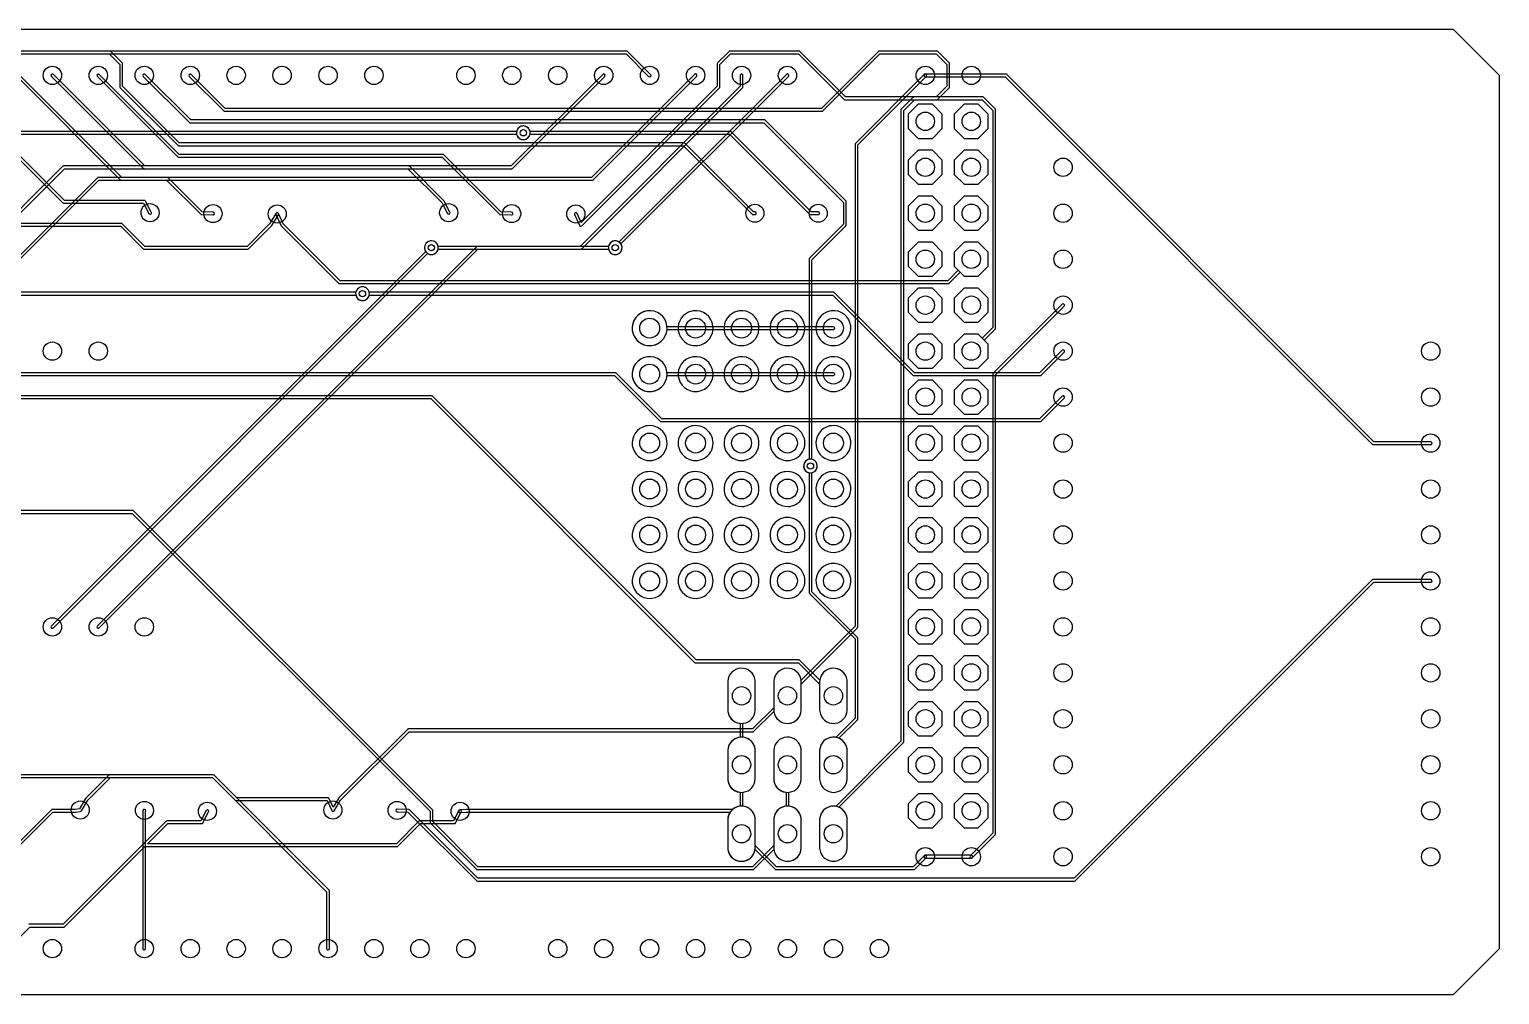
# Model space of a CAD drawing. Header units: millimetres. Extents: x 0 to 128, y 0 to 53.
# Drawn here: x 47 to 128.3, y 0 to 53.3 of the extents above; entities that cross this region are included whole.
import ezdxf

# ---------------------------------------------------------------- set-up
doc = ezdxf.new("R2010")
doc.units = ezdxf.units.MM

msp = doc.modelspace()

# ---------------------------------------------------------------- linework, layer by layer
at = {"layer": '16_copper'}
for points in [[(38.132, 51.994), (51.403, 51.994), (51.994, 51.403), (51.994, 50.165), (51.995, 50.157), (51.996, 50.148, 0.087654), (52.006, 50.124), (52.011, 50.118), (52.016, 50.111), (55.191, 46.936), (55.198, 46.931), (55.204, 46.926, 0.087651), (55.229, 46.916), (55.236, 46.915), (55.245, 46.914), (83.153, 46.914), (86.941, 43.126), (86.948, 43.121), (86.954, 43.116, 0.087651), (86.979, 43.106), (86.986, 43.105), (86.995, 43.104), (87.1, 43.104), (87.122, 43.107, 0.866051), (87.1, 43.256), (87.027, 43.256), (83.239, 47.044), (83.232, 47.049), (83.226, 47.054, 0.087651), (83.201, 47.064), (83.194, 47.065), (83.185, 47.066), (55.277, 47.066), (52.146, 50.197), (52.146, 51.435), (52.145, 51.443), (52.144, 51.452, 0.087654), (52.134, 51.476), (52.129, 51.482), (52.124, 51.489), (51.489, 52.124), (51.482, 52.129), (51.476, 52.134, 0.087651), (51.451, 52.144), (51.444, 52.145), (51.435, 52.146), (38.1, 52.146)], [(40.694, 2.486), (48.292, 10.084), (49.53, 10.084), (49.535, 10.085), (49.541, 10.085), (49.811, 10.125), (49.812, 10.125), (49.813, 10.125, 0.144308), (49.852, 10.144), (49.86, 10.154), (49.864, 10.159, 0.003394), (49.865, 10.16), (50.225, 10.747), (51.467, 11.989), (57.118, 11.989), (58.366, 10.741), (58.373, 10.736), (58.379, 10.731, 0.087651), (58.404, 10.721), (58.411, 10.72), (58.42, 10.719), (63.451, 10.719), (63.701, 10.169), (63.704, 10.163), (63.707, 10.157, 0.544699), (63.835, 10.16), (64.195, 10.747), (67.977, 14.529), (86.995, 14.529), (87.003, 14.53), (87.012, 14.531, 0.087654), (87.036, 14.541), (87.042, 14.546), (87.049, 14.551), (88.144, 15.647), (88.145, 15.636, 0.906347), (89.662, 15.711), (89.662, 17.164), (92.764, 20.266), (92.769, 20.273), (92.774, 20.279, 0.087651), (92.784, 20.304), (92.785, 20.311), (92.786, 20.32), (92.786, 46.958), (96.574, 50.746), (96.587, 50.764, 0.866058), (96.466, 50.854), (92.656, 47.044), (92.651, 47.037), (92.646, 47.031, 0.087651), (92.636, 47.006), (92.635, 46.999), (92.634, 46.99), (92.634, 20.352), (89.656, 17.373), (89.655, 17.384, 0.906347), (88.138, 17.309), (88.138, 15.856), (86.963, 14.681), (67.945, 14.681), (67.937, 14.68), (67.928, 14.679, 0.087654), (67.904, 14.669), (67.898, 14.664), (67.891, 14.659), (64.081, 10.849), (64.076, 10.843), (64.07, 10.835), (63.78, 10.362), (63.569, 10.826), (63.569, 10.827), (63.569, 10.827, 0.21835), (63.521, 10.868), (63.5, 10.871), (58.452, 10.871), (57.204, 12.119, 0.144304), (57.166, 12.139), (57.159, 12.14), (57.15, 12.141), (51.435, 12.141), (51.427, 12.14), (51.418, 12.139, 0.087654), (51.394, 12.129), (51.388, 12.124), (51.381, 12.119), (50.111, 10.849), (50.106, 10.843), (50.1, 10.835), (49.754, 10.27), (49.524, 10.236), (48.26, 10.236), (48.252, 10.235), (48.243, 10.234, 0.087654), (48.219, 10.224), (48.213, 10.219), (48.206, 10.214), (40.586, 2.594)], [(41.878, 50.724), (48.841, 43.761), (48.848, 43.756), (48.854, 43.751, 0.087651), (48.879, 43.741), (48.886, 43.74), (48.895, 43.739), (53.294, 43.739), (53.593, 43.174), (53.605, 43.157, 0.218357), (53.665, 43.134), (53.686, 43.138, 0.455121), (53.727, 43.246), (53.407, 43.851), (53.402, 43.858), (53.397, 43.865, 0.15731), (53.357, 43.889), (53.349, 43.89), (53.34, 43.891), (48.927, 43.891), (41.964, 50.854)], [(46.323, 50.724), (52.016, 45.031), (52.023, 45.026), (52.029, 45.021, 0.087651), (52.054, 45.011), (52.061, 45.01), (52.07, 45.009), (54.578, 45.009), (56.461, 43.126), (56.467, 43.122), (56.472, 43.117, 0.095718), (56.499, 43.106), (56.505, 43.105), (56.513, 43.104), (57.138, 43.084), (57.159, 43.086, 0.866058), (57.142, 43.236), (56.548, 43.255), (54.664, 45.139), (54.657, 45.144), (54.651, 45.149, 0.087651), (54.626, 45.159), (54.619, 45.16), (54.61, 45.161), (52.102, 45.161), (46.409, 50.854)], [(44.45, 42.469), (52.038, 42.469), (53.286, 41.221), (53.293, 41.216), (53.299, 41.211, 0.087651), (53.324, 41.201), (53.331, 41.2), (53.34, 41.199), (59.055, 41.199), (59.063, 41.2), (59.072, 41.201, 0.087654), (59.096, 41.211), (59.102, 41.216), (59.109, 41.221), (60.379, 42.491), (60.384, 42.497), (60.39, 42.505), (60.755, 43.1), (60.764, 43.12, 0.866062), (60.625, 43.18), (60.265, 42.593), (59.023, 41.351), (53.372, 41.351), (52.124, 42.599), (52.117, 42.604), (52.111, 42.609, 0.087651), (52.086, 42.619), (52.079, 42.62), (52.07, 42.621), (44.499, 42.621)], [(36.195, 38.659), (65.034, 38.659), (65.046, 38.613, 0.339454), (65.43, 38.357), (65.479, 38.363, 1), (65.331, 39.107), (65.283, 39.094, 0.2663), (65.034, 38.811), (36.227, 38.811)], [(45.774, 2.486), (47.022, 3.734), (48.895, 3.734), (48.903, 3.735), (48.912, 3.736, 0.087654), (48.936, 3.746), (48.942, 3.751), (48.949, 3.756), (53.372, 8.179), (67.31, 8.179), (67.318, 8.18), (67.327, 8.181, 0.087654), (67.351, 8.191), (67.357, 8.196), (67.364, 8.201), (68.612, 9.449), (70.485, 9.449), (70.494, 9.45), (70.503, 9.451, 0.155647), (70.543, 9.475), (70.547, 9.482), (70.553, 9.49), (70.868, 10.095), (70.875, 10.115, 0.866057), (70.732, 10.165), (70.439, 9.601), (68.58, 9.601), (68.572, 9.6), (68.563, 9.599, 0.087654), (68.539, 9.589), (68.533, 9.584), (68.526, 9.579), (67.278, 8.331), (53.524, 8.331), (54.642, 9.449), (56.515, 9.449), (56.524, 9.45), (56.533, 9.451, 0.155647), (56.573, 9.475), (56.577, 9.482), (56.583, 9.49), (56.898, 10.095), (56.905, 10.115, 0.866057), (56.762, 10.165), (56.469, 9.601), (54.61, 9.601), (54.602, 9.6), (54.593, 9.599, 0.087654), (54.569, 9.589), (54.563, 9.584), (54.556, 9.579), (48.863, 3.886), (46.99, 3.886, 0.14431), (46.949, 3.874)]]:
    msp.add_lwpolyline(points, format="xyb", dxfattribs=at)
for points in [[(91.552, 7.373, 0.357806), (92.202, 8.091), (92.202, 9.689), (92.195, 9.764, 0.250487), (91.766, 10.342), (91.74, 10.352), (95.304, 13.916), (95.309, 13.923), (95.314, 13.929, 0.087651), (95.324, 13.954), (95.325, 13.961), (95.326, 13.97), (95.326, 48.863), (95.917, 49.454), (97.155, 49.454), (97.163, 49.455), (97.172, 49.456, 0.087654), (97.196, 49.466), (97.202, 49.471), (97.209, 49.476), (97.844, 50.111), (97.849, 50.118), (97.854, 50.124, 0.087651), (97.864, 50.149), (97.865, 50.156), (97.866, 50.165), (97.866, 51.435), (97.865, 51.443), (97.864, 51.452, 0.087654), (97.854, 51.476), (97.849, 51.482), (97.844, 51.489), (97.209, 52.124), (97.202, 52.129), (97.196, 52.134, 0.087651), (97.171, 52.144), (97.164, 52.145), (97.155, 52.146), (93.98, 52.146), (93.972, 52.145), (93.963, 52.144, 0.087654), (93.939, 52.134), (93.933, 52.129), (93.926, 52.124), (90.773, 48.971), (57.817, 48.971), (55.934, 50.854), (55.916, 50.867, 0.866058), (55.826, 50.746), (57.731, 48.841), (57.738, 48.836), (57.744, 48.831, 0.087651), (57.769, 48.821), (57.776, 48.82), (57.785, 48.819), (90.805, 48.819), (90.813, 48.82), (90.822, 48.821, 0.087654), (90.846, 48.831), (90.852, 48.836), (90.859, 48.841), (94.012, 51.994), (97.123, 51.994), (97.714, 51.403), (97.714, 50.197), (97.123, 49.606), (95.885, 49.606), (95.877, 49.605), (95.868, 49.604, 0.087654), (95.844, 49.594), (95.838, 49.589), (95.831, 49.584), (95.196, 48.949), (95.191, 48.942), (95.186, 48.936, 0.087651), (95.176, 48.911), (95.175, 48.904), (95.174, 48.895), (95.174, 14.002), (91.574, 10.402), (91.552, 10.407, 0.44327), (90.678, 9.689), (90.678, 8.091), (90.685, 8.016, 0.385742), (91.477, 7.366)], [(70.196, 43.138, 0.455121), (70.237, 43.246), (69.917, 43.851), (69.917, 43.851), (69.916, 43.852), (69.909, 43.863), (69.905, 43.868, 0.003059), (69.904, 43.869), (67.999, 45.774), (67.992, 45.779), (67.986, 45.784, 0.087651), (67.961, 45.794), (67.954, 45.795), (67.945, 45.796), (53.372, 45.796), (48.314, 50.854), (48.296, 50.867, 0.866058), (48.206, 50.746), (53.286, 45.666), (53.293, 45.661), (53.299, 45.656, 0.087651), (53.324, 45.646), (53.331, 45.645), (53.34, 45.644), (67.913, 45.644), (69.788, 43.769), (70.103, 43.174), (70.115, 43.157, 0.218357), (70.175, 43.134)], [(73.669, 43.086, 0.866058), (73.652, 43.236), (73.058, 43.255), (69.904, 46.409), (69.897, 46.414), (69.891, 46.419, 0.087651), (69.866, 46.429), (69.859, 46.43), (69.85, 46.431), (55.277, 46.431), (50.854, 50.854), (50.836, 50.867, 0.866058), (50.746, 50.746), (55.191, 46.301), (55.198, 46.296), (55.204, 46.291, 0.087651), (55.229, 46.281), (55.236, 46.28), (55.245, 46.279), (69.818, 46.279), (72.971, 43.126), (72.977, 43.122), (72.982, 43.117, 0.095718), (73.009, 43.106), (73.015, 43.105), (73.023, 43.104), (73.648, 43.084)], [(90.244, 28.838, 0.818106), (90.246, 29.581), (90.246, 40.608), (92.129, 42.491), (92.134, 42.498), (92.139, 42.504, 0.087651), (92.149, 42.529), (92.15, 42.536), (92.151, 42.545), (92.151, 43.815), (92.15, 43.823), (92.149, 43.832, 0.087654), (92.139, 43.856), (92.134, 43.862), (92.129, 43.869), (87.684, 48.314), (87.677, 48.319), (87.671, 48.324, 0.087651), (87.646, 48.334), (87.639, 48.335), (87.63, 48.336), (55.912, 48.336), (53.394, 50.854), (53.376, 50.867, 0.866058), (53.286, 50.746), (55.826, 48.206), (55.833, 48.201), (55.839, 48.196, 0.087651), (55.864, 48.186), (55.871, 48.185), (55.88, 48.184), (87.598, 48.184), (91.999, 43.783), (91.999, 42.577), (90.116, 40.694), (90.111, 40.687), (90.106, 40.681, 0.087651), (90.096, 40.656), (90.095, 40.649), (90.094, 40.64), (90.094, 29.581), (90.048, 29.569, 0.876976), (90.195, 28.832)], [(90.622, 43.107, 0.866051), (90.6, 43.256), (90.202, 43.256), (85.779, 47.679), (85.772, 47.684), (85.766, 47.689, 0.087651), (85.741, 47.699), (85.734, 47.7), (85.725, 47.701), (74.666, 47.701), (74.654, 47.747, 1), (73.936, 47.503), (73.955, 47.457, 0.714263), (74.666, 47.549), (85.693, 47.549), (90.116, 43.126), (90.123, 43.121), (90.129, 43.116, 0.087651), (90.154, 43.106), (90.161, 43.105), (90.17, 43.104), (90.6, 43.104)], [(48.277, 20.246, 0.14139), (48.314, 20.266), (69.006, 40.959), (69.047, 40.935, 1), (69.383, 41.615), (69.337, 41.634, 0.714262), (68.899, 41.066), (48.206, 20.374), (48.193, 20.356, 0.548413), (48.255, 20.244)], [(50.817, 20.246, 0.14139), (50.854, 20.266), (71.787, 41.199), (79.004, 41.199), (79.016, 41.153, 1), (79.734, 41.397), (79.715, 41.443, 0.714263), (79.004, 41.351), (71.755, 41.351), (71.747, 41.35), (71.738, 41.349, 0.087654), (71.714, 41.339), (71.708, 41.334), (71.701, 41.329), (50.746, 20.374), (50.733, 20.356, 0.548413), (50.795, 20.244)], [(81.406, 35.872, 1), (81.154, 37.788), (81.071, 37.773, 0.916331), (81.322, 35.865)], [(83.946, 35.872, 1), (83.694, 37.788), (83.611, 37.773, 0.916331), (83.862, 35.865)], [(86.486, 35.872, 1), (86.234, 37.788), (86.151, 37.773, 0.916331), (86.402, 35.865)], [(89.026, 35.872, 1), (88.774, 37.788), (88.691, 37.773, 0.916331), (88.942, 35.865)], [(91.566, 35.872, 1), (91.314, 37.788), (91.231, 37.773, 0.916331), (91.482, 35.865)], [(99.077, 7.546, 0.14139), (99.114, 7.566), (100.384, 8.836), (100.389, 8.843), (100.394, 8.849, 0.087651), (100.404, 8.874), (100.405, 8.881), (100.406, 8.89), (100.406, 34.258), (104.194, 38.046), (104.207, 38.064, 0.866058), (104.086, 38.154), (100.276, 34.344), (100.271, 34.337), (100.266, 34.331, 0.087651), (100.256, 34.306), (100.255, 34.299), (100.254, 34.29), (100.254, 8.922), (99.006, 7.674), (98.993, 7.656, 0.548413), (99.055, 7.544)], [(81.406, 33.332, 1), (81.154, 35.248), (81.071, 35.233, 0.916331), (81.322, 33.325)], [(83.946, 33.332, 1), (83.694, 35.248), (83.611, 35.233, 0.916331), (83.862, 33.325)], [(86.486, 33.332, 1), (86.234, 35.248), (86.151, 35.233, 0.916331), (86.402, 33.325)], [(89.026, 33.332, 1), (88.774, 35.248), (88.691, 35.233, 0.916331), (88.942, 33.325)], [(91.566, 33.332, 1), (91.314, 35.248), (91.231, 35.233, 0.916331), (91.482, 33.325)], [(81.406, 29.522, 1), (81.154, 31.438), (81.071, 31.423, 0.916331), (81.322, 29.515)], [(83.946, 29.522, 1), (83.694, 31.438), (83.611, 31.423, 0.916331), (83.862, 29.515)], [(86.486, 29.522, 1), (86.234, 31.438), (86.151, 31.423, 0.916331), (86.402, 29.515)], [(89.026, 29.522, 1), (88.774, 31.438), (88.691, 31.423, 0.916331), (88.942, 29.515)], [(91.566, 29.522, 1), (91.314, 31.438), (91.231, 31.423, 0.916331), (91.482, 29.515)], [(81.406, 26.982, 1), (81.154, 28.898), (81.071, 28.883, 0.916331), (81.322, 26.975)], [(83.946, 26.982, 1), (83.694, 28.898), (83.611, 28.883, 0.916331), (83.862, 26.975)], [(86.486, 26.982, 1), (86.234, 28.898), (86.151, 28.883, 0.916331), (86.402, 26.975)], [(89.026, 26.982, 1), (88.774, 28.898), (88.691, 28.883, 0.916331), (88.942, 26.975)], [(91.566, 26.982, 1), (91.314, 28.898), (91.231, 28.883, 0.916331), (91.482, 26.975)], [(81.406, 24.442, 1), (81.154, 26.358), (81.071, 26.343, 0.916331), (81.322, 24.435)], [(83.946, 24.442, 1), (83.694, 26.358), (83.611, 26.343, 0.916331), (83.862, 24.435)], [(86.486, 24.442, 1), (86.234, 26.358), (86.151, 26.343, 0.916331), (86.402, 24.435)], [(89.026, 24.442, 1), (88.774, 26.358), (88.691, 26.343, 0.916331), (88.942, 24.435)], [(91.566, 24.442, 1), (91.314, 26.358), (91.231, 26.343, 0.916331), (91.482, 24.435)], [(81.406, 21.902, 1), (81.154, 23.818), (81.071, 23.803, 0.916331), (81.322, 21.895)], [(83.946, 21.902, 1), (83.694, 23.818), (83.611, 23.803, 0.916331), (83.862, 21.895)], [(86.486, 21.902, 1), (86.234, 23.818), (86.151, 23.803, 0.916331), (86.402, 21.895)], [(89.026, 21.902, 1), (88.774, 23.818), (88.691, 23.803, 0.916331), (88.942, 21.895)], [(91.566, 21.902, 1), (91.314, 23.818), (91.231, 23.803, 0.916331), (91.482, 21.895)], [(86.472, 14.993, 0.357806), (87.122, 15.711), (87.122, 17.309), (87.115, 17.384, 0.906347), (85.598, 17.309), (85.598, 15.711), (85.605, 15.636, 0.385742), (86.397, 14.986)], [(91.552, 14.993, 0.357806), (92.202, 15.711), (92.202, 17.309), (92.195, 17.384, 0.906347), (90.678, 17.309), (90.678, 15.711), (90.685, 15.636, 0.385742), (91.477, 14.986)], [(86.472, 11.183, 0.357806), (87.122, 11.901), (87.122, 13.499), (87.115, 13.574, 0.906347), (85.598, 13.499), (85.598, 11.901), (85.605, 11.826, 0.385742), (86.397, 11.176)], [(89.012, 11.183, 0.357806), (89.662, 11.901), (89.662, 13.499), (89.655, 13.574, 0.906347), (88.138, 13.499), (88.138, 11.901), (88.145, 11.826, 0.385742), (88.937, 11.176)], [(91.552, 11.183, 0.357806), (92.202, 11.901), (92.202, 13.499), (92.195, 13.574, 0.906347), (90.678, 13.499), (90.678, 11.901), (90.685, 11.826, 0.385742), (91.477, 11.176)], [(95.893, 6.91), (95.902, 6.911, 0.087654), (95.926, 6.921), (95.932, 6.926), (95.939, 6.931), (96.574, 7.566), (96.587, 7.584, 0.866058), (96.466, 7.674), (95.853, 7.061), (88.297, 7.061), (87.122, 8.236), (87.122, 9.689), (87.115, 9.764, 0.906347), (85.598, 9.689), (85.598, 8.091), (85.605, 8.016, 0.862606), (87.115, 8.016), (87.116, 8.027), (88.211, 6.931), (88.218, 6.926), (88.224, 6.921, 0.087651), (88.249, 6.911), (88.256, 6.91), (88.265, 6.909), (95.885, 6.909)], [(89.012, 7.373, 0.357806), (89.662, 8.091), (89.662, 9.689), (89.655, 9.764, 0.906347), (88.138, 9.689), (88.138, 8.091), (88.145, 8.016, 0.385742), (88.937, 7.366)]]:
    msp.add_lwpolyline(points, format="xyb", close=True, dxfattribs=at)
for points in [[(97.46, 47.871), (97.46, 48.649), (96.909, 49.2), (96.131, 49.2), (95.58, 48.649), (95.58, 47.871), (96.131, 47.32), (96.909, 47.32)], [(100, 47.871), (100, 48.649), (99.449, 49.2), (98.671, 49.2), (98.12, 48.649), (98.12, 47.871), (98.671, 47.32), (99.449, 47.32)], [(97.46, 45.331), (97.46, 46.109), (96.909, 46.66), (96.131, 46.66), (95.58, 46.109), (95.58, 45.331), (96.131, 44.78), (96.909, 44.78)], [(100, 45.331), (100, 46.109), (99.449, 46.66), (98.671, 46.66), (98.12, 46.109), (98.12, 45.331), (98.671, 44.78), (99.449, 44.78)], [(97.46, 42.791), (97.46, 43.569), (96.909, 44.12), (96.131, 44.12), (95.58, 43.569), (95.58, 42.791), (96.131, 42.24), (96.909, 42.24)], [(100, 42.791), (100, 43.569), (99.449, 44.12), (98.671, 44.12), (98.12, 43.569), (98.12, 42.791), (98.671, 42.24), (99.449, 42.24)], [(97.46, 40.251), (97.46, 41.029), (96.909, 41.58), (96.131, 41.58), (95.58, 41.029), (95.58, 40.251), (96.131, 39.7), (96.909, 39.7)], [(100, 40.251), (100, 41.029), (99.449, 41.58), (98.671, 41.58), (98.12, 41.029), (98.12, 40.251), (98.671, 39.7), (99.449, 39.7)], [(97.46, 37.711), (97.46, 38.489), (96.909, 39.04), (96.131, 39.04), (95.58, 38.489), (95.58, 37.711), (96.131, 37.16), (96.909, 37.16)], [(100, 37.711), (100, 38.489), (99.449, 39.04), (98.671, 39.04), (98.12, 38.489), (98.12, 37.711), (98.671, 37.16), (99.449, 37.16)], [(97.46, 35.171), (97.46, 35.949), (96.909, 36.5), (96.131, 36.5), (95.58, 35.949), (95.58, 35.171), (96.131, 34.62), (96.909, 34.62)], [(100, 35.171), (100, 35.949), (99.449, 36.5), (98.671, 36.5), (98.12, 35.949), (98.12, 35.171), (98.671, 34.62), (99.449, 34.62)], [(97.46, 32.631), (97.46, 33.409), (96.909, 33.96), (96.131, 33.96), (95.58, 33.409), (95.58, 32.631), (96.131, 32.08), (96.909, 32.08)], [(100, 32.631), (100, 33.409), (99.449, 33.96), (98.671, 33.96), (98.12, 33.409), (98.12, 32.631), (98.671, 32.08), (99.449, 32.08)], [(97.46, 30.091), (97.46, 30.869), (96.909, 31.42), (96.131, 31.42), (95.58, 30.869), (95.58, 30.091), (96.131, 29.54), (96.909, 29.54)], [(100, 30.091), (100, 30.869), (99.449, 31.42), (98.671, 31.42), (98.12, 30.869), (98.12, 30.091), (98.671, 29.54), (99.449, 29.54)], [(97.46, 27.551), (97.46, 28.329), (96.909, 28.88), (96.131, 28.88), (95.58, 28.329), (95.58, 27.551), (96.131, 27), (96.909, 27)], [(100, 27.551), (100, 28.329), (99.449, 28.88), (98.671, 28.88), (98.12, 28.329), (98.12, 27.551), (98.671, 27), (99.449, 27)], [(97.46, 25.011), (97.46, 25.789), (96.909, 26.34), (96.131, 26.34), (95.58, 25.789), (95.58, 25.011), (96.131, 24.46), (96.909, 24.46)], [(100, 25.011), (100, 25.789), (99.449, 26.34), (98.671, 26.34), (98.12, 25.789), (98.12, 25.011), (98.671, 24.46), (99.449, 24.46)], [(97.46, 22.471), (97.46, 23.249), (96.909, 23.8), (96.131, 23.8), (95.58, 23.249), (95.58, 22.471), (96.131, 21.92), (96.909, 21.92)], [(100, 22.471), (100, 23.249), (99.449, 23.8), (98.671, 23.8), (98.12, 23.249), (98.12, 22.471), (98.671, 21.92), (99.449, 21.92)], [(97.46, 19.931), (97.46, 20.709), (96.909, 21.26), (96.131, 21.26), (95.58, 20.709), (95.58, 19.931), (96.131, 19.38), (96.909, 19.38)], [(100, 19.931), (100, 20.709), (99.449, 21.26), (98.671, 21.26), (98.12, 20.709), (98.12, 19.931), (98.671, 19.38), (99.449, 19.38)], [(97.46, 17.391), (97.46, 18.169), (96.909, 18.72), (96.131, 18.72), (95.58, 18.169), (95.58, 17.391), (96.131, 16.84), (96.909, 16.84)], [(100, 17.391), (100, 18.169), (99.449, 18.72), (98.671, 18.72), (98.12, 18.169), (98.12, 17.391), (98.671, 16.84), (99.449, 16.84)], [(97.46, 14.851), (97.46, 15.629), (96.909, 16.18), (96.131, 16.18), (95.58, 15.629), (95.58, 14.851), (96.131, 14.3), (96.909, 14.3)], [(100, 14.851), (100, 15.629), (99.449, 16.18), (98.671, 16.18), (98.12, 15.629), (98.12, 14.851), (98.671, 14.3), (99.449, 14.3)], [(97.46, 12.311), (97.46, 13.089), (96.909, 13.64), (96.131, 13.64), (95.58, 13.089), (95.58, 12.311), (96.131, 11.76), (96.909, 11.76)], [(100, 12.311), (100, 13.089), (99.449, 13.64), (98.671, 13.64), (98.12, 13.089), (98.12, 12.311), (98.671, 11.76), (99.449, 11.76)], [(97.46, 9.771), (97.46, 10.549), (96.909, 11.1), (96.131, 11.1), (95.58, 10.549), (95.58, 9.771), (96.131, 9.22), (96.909, 9.22)], [(100, 9.771), (100, 10.549), (99.449, 11.1), (98.671, 11.1), (98.12, 10.549), (98.12, 9.771), (98.671, 9.22), (99.449, 9.22)]]:
    msp.add_lwpolyline(points, close=True, dxfattribs=at)
at = {"layer": '1_copper'}
for points in [[(20.352, 51.994), (79.978, 51.994), (81.226, 50.746), (81.244, 50.733, 0.866058), (81.334, 50.854), (80.064, 52.124), (80.057, 52.129), (80.051, 52.134, 0.087651), (80.026, 52.144), (80.019, 52.145), (80.01, 52.146), (20.32, 52.146)], [(40.059, 36.776), (48.927, 45.644), (73.66, 45.644), (73.668, 45.645), (73.677, 45.646, 0.087654), (73.701, 45.656), (73.707, 45.661), (73.714, 45.666), (78.794, 50.746), (78.807, 50.764, 0.866058), (78.686, 50.854), (73.628, 45.796), (48.895, 45.796), (48.887, 45.795), (48.878, 45.794, 0.087654), (48.854, 45.784), (48.848, 45.779), (48.841, 45.774), (39.973, 36.906)], [(40.694, 34.871), (50.832, 45.009), (78.105, 45.009), (78.113, 45.01), (78.122, 45.011, 0.087654), (78.146, 45.021), (78.152, 45.026), (78.159, 45.031), (83.874, 50.746), (83.887, 50.764, 0.866058), (83.766, 50.854), (78.073, 45.161), (50.8, 45.161), (50.792, 45.16), (50.783, 45.159, 0.087654), (50.759, 45.149), (50.753, 45.144), (50.746, 45.139), (40.608, 35.001)], [(24.162, 34.214), (79.343, 34.214), (81.861, 31.696), (81.868, 31.691), (81.874, 31.686, 0.087651), (81.899, 31.676), (81.906, 31.675), (81.915, 31.674), (102.87, 31.674), (102.878, 31.675), (102.887, 31.676, 0.087654), (102.911, 31.686), (102.917, 31.691), (102.924, 31.696), (104.194, 32.966), (104.207, 32.984, 0.866058), (104.086, 33.074), (102.838, 31.826), (81.947, 31.826), (79.429, 34.344), (79.422, 34.349), (79.416, 34.354, 0.087651), (79.391, 34.364), (79.384, 34.365), (79.375, 34.366), (24.13, 34.366)], [(32.41, 32.944), (69.183, 32.944), (83.766, 18.361), (83.773, 18.356), (83.779, 18.351, 0.087651), (83.804, 18.341), (83.811, 18.34), (83.82, 18.339), (89.503, 18.339), (90.678, 17.164), (90.678, 15.711), (90.685, 15.636, 0.385742), (91.477, 14.986), (91.552, 14.993, 0.357806), (92.202, 15.711), (92.202, 17.309), (92.195, 17.384, 0.862606), (90.685, 17.384), (90.684, 17.373), (89.589, 18.469), (89.582, 18.474), (89.576, 18.479, 0.087651), (89.551, 18.489), (89.544, 18.49), (89.535, 18.491), (83.852, 18.491), (69.269, 33.074), (69.262, 33.079), (69.256, 33.084, 0.087651), (69.231, 33.094), (69.224, 33.095), (69.215, 33.096), (32.41, 33.096)], [(28.607, 26.594), (52.673, 26.594), (69.139, 10.128), (69.139, 9.525), (69.14, 9.517), (69.141, 9.508, 0.087654), (69.151, 9.484), (69.156, 9.478), (69.161, 9.471), (71.701, 6.931), (71.708, 6.926), (71.714, 6.921, 0.087651), (71.739, 6.911), (71.746, 6.91), (71.755, 6.909), (86.995, 6.909), (87.003, 6.91), (87.012, 6.911, 0.087654), (87.036, 6.921), (87.042, 6.926), (87.049, 6.931), (88.144, 8.027), (88.145, 8.016, 0.906347), (89.662, 8.091), (89.662, 9.689), (89.655, 9.764, 0.330355), (89.012, 10.407), (88.976, 10.41), (88.976, 11.18), (89.012, 11.183, 0.357806), (89.662, 11.901), (89.662, 13.499), (89.655, 13.574, 0.906347), (88.138, 13.499), (88.138, 11.901), (88.145, 11.826, 0.330355), (88.788, 11.183), (88.824, 11.18), (88.824, 10.41), (88.788, 10.407, 0.357806), (88.138, 9.689), (88.138, 8.236), (86.963, 7.061), (71.787, 7.061), (69.291, 9.557), (69.291, 10.16), (69.29, 10.168), (69.289, 10.177, 0.087654), (69.279, 10.201), (69.274, 10.207), (69.269, 10.214), (52.759, 26.724), (52.752, 26.729), (52.746, 26.734, 0.087651), (52.721, 26.744), (52.714, 26.745), (52.705, 26.746), (28.575, 26.746)], [(41.307, 11.989), (57.118, 11.989), (63.424, 5.683), (63.424, 2.54), (63.427, 2.518, 0.294754), (63.49, 2.465), (63.511, 2.465, 0.371202), (63.576, 2.54), (63.576, 5.715), (63.575, 5.723), (63.574, 5.732, 0.087654), (63.564, 5.756), (63.559, 5.762), (63.554, 5.769), (57.204, 12.119), (57.197, 12.124), (57.191, 12.129, 0.087651), (57.166, 12.139), (57.159, 12.14), (57.15, 12.141), (41.275, 12.141)]]:
    msp.add_lwpolyline(points, format="xyb", dxfattribs=at)
for points in [[(100, 35.171), (100, 35.949), (99.778, 36.171), (100.384, 36.776), (100.389, 36.783), (100.394, 36.789, 0.087651), (100.404, 36.814), (100.405, 36.821), (100.406, 36.83), (100.406, 48.895), (100.405, 48.903), (100.404, 48.912, 0.087654), (100.394, 48.936), (100.389, 48.942), (100.384, 48.949), (99.749, 49.584), (99.742, 49.589), (99.736, 49.594, 0.087651), (99.711, 49.604), (99.704, 49.605), (99.695, 49.606), (92.107, 49.606), (89.589, 52.124), (89.582, 52.129), (89.576, 52.134, 0.087651), (89.551, 52.144), (89.544, 52.145), (89.535, 52.146), (85.725, 52.146), (85.717, 52.145), (85.708, 52.144, 0.087654), (85.684, 52.134), (85.678, 52.129), (85.671, 52.124), (85.036, 51.489), (85.031, 51.482), (85.026, 51.476, 0.087651), (85.016, 51.451), (85.015, 51.444), (85.014, 51.435), (85.014, 50.197), (77.494, 42.677), (77.269, 43.171), (77.258, 43.19, 0.866046), (77.131, 43.109), (77.401, 42.514), (77.405, 42.506), (77.409, 42.499, 0.393055), (77.511, 42.481), (77.517, 42.486), (77.524, 42.491), (85.144, 50.111), (85.149, 50.118), (85.154, 50.124, 0.087651), (85.164, 50.149), (85.165, 50.156), (85.166, 50.165), (85.166, 51.403), (85.757, 51.994), (89.503, 51.994), (92.021, 49.476), (92.028, 49.471), (92.034, 49.466, 0.087651), (92.059, 49.456), (92.066, 49.455), (92.075, 49.454), (99.663, 49.454), (100.254, 48.863), (100.254, 36.862), (99.671, 36.278), (99.449, 36.5), (98.671, 36.5), (98.12, 35.949), (98.12, 35.171), (98.671, 34.62), (99.449, 34.62)], [(74.369, 47.253, 1), (74.221, 47.997), (74.173, 47.984, 0.2663), (73.924, 47.701), (42.577, 47.701), (39.424, 50.854), (39.417, 50.859), (39.411, 50.864, 0.087651), (39.386, 50.874), (39.379, 50.875), (39.37, 50.876), (39.116, 50.876), (39.094, 50.873, 0.866051), (39.116, 50.724), (39.338, 50.724), (42.491, 47.571), (42.498, 47.566), (42.504, 47.561, 0.087651), (42.529, 47.551), (42.536, 47.55), (42.545, 47.549), (73.924, 47.549), (73.936, 47.503, 0.339454), (74.32, 47.247)], [(69.289, 40.903, 0.301666), (69.586, 41.199), (77.47, 41.199), (77.478, 41.2), (77.487, 41.201, 0.087654), (77.511, 41.211), (77.517, 41.216), (77.524, 41.221), (86.414, 50.111), (86.419, 50.118), (86.424, 50.124, 0.087651), (86.434, 50.149), (86.435, 50.156), (86.436, 50.165), (86.436, 50.8), (86.433, 50.822, 0.866051), (86.284, 50.8), (86.284, 50.197), (77.438, 41.351), (69.586, 41.351), (69.574, 41.397, 1), (68.856, 41.153), (68.875, 41.107, 0.303347), (69.24, 40.897)], [(79.449, 40.903, 0.532534), (79.691, 41.484), (88.954, 50.746), (88.967, 50.764, 0.866058), (88.846, 50.854), (79.584, 41.591), (79.543, 41.615, 1), (79.207, 40.935), (79.253, 40.916, 0.09849), (79.4, 40.897)], [(96.498, 50.873, 0.866051), (96.52, 50.724), (100.933, 50.724), (121.231, 30.426), (121.238, 30.421), (121.244, 30.416, 0.087651), (121.269, 30.406), (121.276, 30.405), (121.285, 30.404), (124.46, 30.404), (124.482, 30.407, 0.866051), (124.46, 30.556), (121.317, 30.556), (101.019, 50.854), (101.012, 50.859), (101.006, 50.864, 0.087651), (100.981, 50.874), (100.974, 50.875), (100.965, 50.876), (96.52, 50.876)], [(97.798, 39.295), (97.807, 39.296, 0.087654), (97.831, 39.306), (97.837, 39.311), (97.844, 39.316), (98.449, 39.922), (98.671, 39.7), (99.449, 39.7), (100, 40.251), (100, 41.029), (99.449, 41.58), (98.671, 41.58), (98.12, 41.029), (98.12, 40.251), (98.342, 40.029), (97.758, 39.446), (64.167, 39.446), (61.024, 42.589), (60.759, 43.171), (60.748, 43.19, 0.866046), (60.621, 43.109), (60.891, 42.514), (60.892, 42.511), (60.894, 42.508), (60.898, 42.501), (60.902, 42.495, 0.018193), (60.906, 42.491), (64.081, 39.316), (64.088, 39.311), (64.094, 39.306, 0.087651), (64.119, 39.296), (64.126, 39.295), (64.135, 39.294), (97.79, 39.294)], [(102.878, 34.215), (102.887, 34.216, 0.087654), (102.911, 34.226), (102.917, 34.231), (102.924, 34.236), (104.194, 35.506), (104.207, 35.524, 0.866058), (104.086, 35.614), (102.838, 34.366), (95.917, 34.366), (91.494, 38.789), (91.487, 38.794), (91.481, 38.799, 0.087651), (91.456, 38.809), (91.449, 38.81), (91.44, 38.811), (65.776, 38.811), (65.764, 38.857, 1), (65.046, 38.613), (65.065, 38.567, 0.714263), (65.776, 38.659), (91.408, 38.659), (95.831, 34.236), (95.838, 34.231), (95.844, 34.226, 0.087651), (95.869, 34.216), (95.876, 34.215), (95.885, 34.214), (102.87, 34.214)], [(81.406, 35.872, 0.339455), (82.238, 36.704), (82.242, 36.754), (91.44, 36.754), (91.462, 36.757, 0.866051), (91.44, 36.906), (82.242, 36.906), (82.238, 36.956, 1), (80.322, 36.704), (80.337, 36.621, 0.36397), (81.322, 35.865)], [(83.946, 35.872, 1), (83.694, 37.788), (83.611, 37.773, 0.916331), (83.862, 35.865)], [(86.486, 35.872, 1), (86.234, 37.788), (86.151, 37.773, 0.916331), (86.402, 35.865)], [(89.026, 35.872, 1), (88.774, 37.788), (88.691, 37.773, 0.916331), (88.942, 35.865)], [(91.566, 35.872, 1), (91.314, 37.788), (91.231, 37.773, 0.916331), (91.482, 35.865)], [(81.406, 33.332, 0.339455), (82.238, 34.164), (82.242, 34.214), (91.44, 34.214), (91.462, 34.217, 0.866051), (91.44, 34.366), (82.242, 34.366), (82.238, 34.416, 1), (80.322, 34.164), (80.337, 34.081, 0.36397), (81.322, 33.325)], [(83.946, 33.332, 1), (83.694, 35.248), (83.611, 35.233, 0.916331), (83.862, 33.325)], [(86.486, 33.332, 1), (86.234, 35.248), (86.151, 35.233, 0.916331), (86.402, 33.325)], [(89.026, 33.332, 1), (88.774, 35.248), (88.691, 35.233, 0.916331), (88.942, 33.325)], [(91.566, 33.332, 1), (91.314, 35.248), (91.231, 35.233, 0.916331), (91.482, 33.325)], [(81.406, 29.522, 1), (81.154, 31.438), (81.071, 31.423, 0.916331), (81.322, 29.515)], [(83.946, 29.522, 1), (83.694, 31.438), (83.611, 31.423, 0.916331), (83.862, 29.515)], [(86.486, 29.522, 1), (86.234, 31.438), (86.151, 31.423, 0.916331), (86.402, 29.515)], [(89.026, 29.522, 1), (88.774, 31.438), (88.691, 31.423, 0.916331), (88.942, 29.515)], [(91.566, 29.522, 1), (91.314, 31.438), (91.231, 31.423, 0.916331), (91.482, 29.515)], [(91.552, 11.183, 0.357806), (92.202, 11.901), (92.202, 13.499), (92.195, 13.574, 0.250487), (91.766, 14.152), (91.74, 14.162), (92.764, 15.186), (92.769, 15.193), (92.774, 15.199, 0.087651), (92.784, 15.224), (92.785, 15.231), (92.786, 15.24), (92.786, 19.685), (92.785, 19.693), (92.784, 19.702, 0.087654), (92.774, 19.726), (92.769, 19.732), (92.764, 19.739), (90.246, 22.257), (90.246, 28.839), (90.292, 28.851, 1), (90.048, 29.569), (90.002, 29.55, 0.714263), (90.094, 28.839), (90.094, 22.225), (90.095, 22.217), (90.096, 22.208, 0.087654), (90.106, 22.184), (90.111, 22.178), (90.116, 22.171), (92.634, 19.653), (92.634, 15.272), (91.574, 14.212), (91.552, 14.217, 0.44327), (90.678, 13.499), (90.678, 11.901), (90.685, 11.826, 0.385742), (91.477, 11.176)], [(81.406, 26.982, 1), (81.154, 28.898), (81.071, 28.883, 0.916331), (81.322, 26.975)], [(83.946, 26.982, 1), (83.694, 28.898), (83.611, 28.883, 0.916331), (83.862, 26.975)], [(86.486, 26.982, 1), (86.234, 28.898), (86.151, 28.883, 0.916331), (86.402, 26.975)], [(89.026, 26.982, 1), (88.774, 28.898), (88.691, 28.883, 0.916331), (88.942, 26.975)], [(91.566, 26.982, 1), (91.314, 28.898), (91.231, 28.883, 0.916331), (91.482, 26.975)], [(81.406, 24.442, 1), (81.154, 26.358), (81.071, 26.343, 0.916331), (81.322, 24.435)], [(83.946, 24.442, 1), (83.694, 26.358), (83.611, 26.343, 0.916331), (83.862, 24.435)], [(86.486, 24.442, 1), (86.234, 26.358), (86.151, 26.343, 0.916331), (86.402, 24.435)], [(89.026, 24.442, 1), (88.774, 26.358), (88.691, 26.343, 0.916331), (88.942, 24.435)], [(91.566, 24.442, 1), (91.314, 26.358), (91.231, 26.343, 0.916331), (91.482, 24.435)], [(81.406, 21.902, 1), (81.154, 23.818), (81.071, 23.803, 0.916331), (81.322, 21.895)], [(83.946, 21.902, 1), (83.694, 23.818), (83.611, 23.803, 0.916331), (83.862, 21.895)], [(86.486, 21.902, 1), (86.234, 23.818), (86.151, 23.803, 0.916331), (86.402, 21.895)], [(89.026, 21.902, 1), (88.774, 23.818), (88.691, 23.803, 0.916331), (88.942, 21.895)], [(91.566, 21.902, 1), (91.314, 23.818), (91.231, 23.803, 0.916331), (91.482, 21.895)], [(104.783, 6.275), (104.792, 6.276, 0.087654), (104.816, 6.286), (104.822, 6.291), (104.829, 6.296), (121.317, 22.784), (124.46, 22.784), (124.482, 22.787, 0.866051), (124.46, 22.936), (121.285, 22.936), (121.277, 22.935), (121.268, 22.934, 0.087654), (121.244, 22.924), (121.238, 22.919), (121.231, 22.914), (104.743, 6.426), (71.787, 6.426), (67.999, 10.214), (67.993, 10.218), (67.988, 10.223, 0.095718), (67.961, 10.234), (67.955, 10.235), (67.947, 10.236), (67.322, 10.256), (67.301, 10.254, 0.866058), (67.318, 10.104), (67.912, 10.085), (71.701, 6.296), (71.708, 6.291), (71.714, 6.286, 0.087651), (71.739, 6.276), (71.746, 6.275), (71.755, 6.274), (104.775, 6.274)], [(86.472, 7.373, 0.357806), (87.122, 8.091), (87.122, 9.689), (87.115, 9.764, 0.330355), (86.472, 10.407), (86.436, 10.41), (86.436, 11.18), (86.472, 11.183, 0.357806), (87.122, 11.901), (87.122, 13.499), (87.115, 13.574, 0.330355), (86.472, 14.217), (86.436, 14.22), (86.436, 14.99), (86.472, 14.993, 0.357806), (87.122, 15.711), (87.122, 17.309), (87.115, 17.384, 0.906347), (85.598, 17.309), (85.598, 15.711), (85.605, 15.636, 0.330355), (86.248, 14.993), (86.284, 14.99), (86.284, 14.22), (86.248, 14.217, 0.357806), (85.598, 13.499), (85.598, 11.901), (85.605, 11.826, 0.330355), (86.248, 11.183), (86.284, 11.18), (86.284, 10.41), (86.248, 10.407, 0.123338), (85.906, 10.265), (85.871, 10.236), (71.12, 10.236), (71.117, 10.236), (71.113, 10.236), (70.793, 10.206), (70.772, 10.201, 0.866055), (70.807, 10.054), (71.124, 10.084), (85.732, 10.084), (85.706, 10.044, 0.123338), (85.598, 9.689), (85.598, 8.091), (85.605, 8.016, 0.385742), (86.397, 7.366)], [(89.012, 14.993, 0.357806), (89.662, 15.711), (89.662, 17.309), (89.655, 17.384, 0.906347), (88.138, 17.309), (88.138, 15.711), (88.145, 15.636, 0.385742), (88.937, 14.986)], [(53.351, 2.465, 0.371202), (53.416, 2.54), (53.416, 10.142), (53.418, 10.146, 0.977049), (53.266, 10.177), (53.265, 10.173, 0.044284), (53.264, 10.16), (53.264, 2.54), (53.267, 2.518, 0.294754), (53.33, 2.465)], [(91.552, 7.373, 0.357806), (92.202, 8.091), (92.202, 9.689), (92.195, 9.764, 0.906347), (90.678, 9.689), (90.678, 8.091), (90.685, 8.016, 0.385742), (91.477, 7.366)], [(99.082, 7.547, 0.866051), (99.06, 7.696), (96.52, 7.696), (96.498, 7.693, 0.866051), (96.52, 7.544), (99.06, 7.544)]]:
    msp.add_lwpolyline(points, format="xyb", close=True, dxfattribs=at)
for points in [[(97.46, 47.871), (97.46, 48.649), (96.909, 49.2), (96.131, 49.2), (95.58, 48.649), (95.58, 47.871), (96.131, 47.32), (96.909, 47.32)], [(100, 47.871), (100, 48.649), (99.449, 49.2), (98.671, 49.2), (98.12, 48.649), (98.12, 47.871), (98.671, 47.32), (99.449, 47.32)], [(97.46, 45.331), (97.46, 46.109), (96.909, 46.66), (96.131, 46.66), (95.58, 46.109), (95.58, 45.331), (96.131, 44.78), (96.909, 44.78)], [(100, 45.331), (100, 46.109), (99.449, 46.66), (98.671, 46.66), (98.12, 46.109), (98.12, 45.331), (98.671, 44.78), (99.449, 44.78)], [(97.46, 42.791), (97.46, 43.569), (96.909, 44.12), (96.131, 44.12), (95.58, 43.569), (95.58, 42.791), (96.131, 42.24), (96.909, 42.24)], [(100, 42.791), (100, 43.569), (99.449, 44.12), (98.671, 44.12), (98.12, 43.569), (98.12, 42.791), (98.671, 42.24), (99.449, 42.24)], [(97.46, 40.251), (97.46, 41.029), (96.909, 41.58), (96.131, 41.58), (95.58, 41.029), (95.58, 40.251), (96.131, 39.7), (96.909, 39.7)], [(97.46, 37.711), (97.46, 38.489), (96.909, 39.04), (96.131, 39.04), (95.58, 38.489), (95.58, 37.711), (96.131, 37.16), (96.909, 37.16)], [(100, 37.711), (100, 38.489), (99.449, 39.04), (98.671, 39.04), (98.12, 38.489), (98.12, 37.711), (98.671, 37.16), (99.449, 37.16)], [(97.46, 35.171), (97.46, 35.949), (96.909, 36.5), (96.131, 36.5), (95.58, 35.949), (95.58, 35.171), (96.131, 34.62), (96.909, 34.62)], [(97.46, 32.631), (97.46, 33.409), (96.909, 33.96), (96.131, 33.96), (95.58, 33.409), (95.58, 32.631), (96.131, 32.08), (96.909, 32.08)], [(100, 32.631), (100, 33.409), (99.449, 33.96), (98.671, 33.96), (98.12, 33.409), (98.12, 32.631), (98.671, 32.08), (99.449, 32.08)], [(97.46, 30.091), (97.46, 30.869), (96.909, 31.42), (96.131, 31.42), (95.58, 30.869), (95.58, 30.091), (96.131, 29.54), (96.909, 29.54)], [(100, 30.091), (100, 30.869), (99.449, 31.42), (98.671, 31.42), (98.12, 30.869), (98.12, 30.091), (98.671, 29.54), (99.449, 29.54)], [(97.46, 27.551), (97.46, 28.329), (96.909, 28.88), (96.131, 28.88), (95.58, 28.329), (95.58, 27.551), (96.131, 27), (96.909, 27)], [(100, 27.551), (100, 28.329), (99.449, 28.88), (98.671, 28.88), (98.12, 28.329), (98.12, 27.551), (98.671, 27), (99.449, 27)], [(97.46, 25.011), (97.46, 25.789), (96.909, 26.34), (96.131, 26.34), (95.58, 25.789), (95.58, 25.011), (96.131, 24.46), (96.909, 24.46)], [(100, 25.011), (100, 25.789), (99.449, 26.34), (98.671, 26.34), (98.12, 25.789), (98.12, 25.011), (98.671, 24.46), (99.449, 24.46)], [(97.46, 22.471), (97.46, 23.249), (96.909, 23.8), (96.131, 23.8), (95.58, 23.249), (95.58, 22.471), (96.131, 21.92), (96.909, 21.92)], [(100, 22.471), (100, 23.249), (99.449, 23.8), (98.671, 23.8), (98.12, 23.249), (98.12, 22.471), (98.671, 21.92), (99.449, 21.92)], [(97.46, 19.931), (97.46, 20.709), (96.909, 21.26), (96.131, 21.26), (95.58, 20.709), (95.58, 19.931), (96.131, 19.38), (96.909, 19.38)], [(100, 19.931), (100, 20.709), (99.449, 21.26), (98.671, 21.26), (98.12, 20.709), (98.12, 19.931), (98.671, 19.38), (99.449, 19.38)], [(97.46, 17.391), (97.46, 18.169), (96.909, 18.72), (96.131, 18.72), (95.58, 18.169), (95.58, 17.391), (96.131, 16.84), (96.909, 16.84)], [(100, 17.391), (100, 18.169), (99.449, 18.72), (98.671, 18.72), (98.12, 18.169), (98.12, 17.391), (98.671, 16.84), (99.449, 16.84)], [(97.46, 14.851), (97.46, 15.629), (96.909, 16.18), (96.131, 16.18), (95.58, 15.629), (95.58, 14.851), (96.131, 14.3), (96.909, 14.3)], [(100, 14.851), (100, 15.629), (99.449, 16.18), (98.671, 16.18), (98.12, 15.629), (98.12, 14.851), (98.671, 14.3), (99.449, 14.3)], [(97.46, 12.311), (97.46, 13.089), (96.909, 13.64), (96.131, 13.64), (95.58, 13.089), (95.58, 12.311), (96.131, 11.76), (96.909, 11.76)], [(100, 12.311), (100, 13.089), (99.449, 13.64), (98.671, 13.64), (98.12, 13.089), (98.12, 12.311), (98.671, 11.76), (99.449, 11.76)], [(97.46, 9.771), (97.46, 10.549), (96.909, 11.1), (96.131, 11.1), (95.58, 10.549), (95.58, 9.771), (96.131, 9.22), (96.909, 9.22)], [(100, 9.771), (100, 10.549), (99.449, 11.1), (98.671, 11.1), (98.12, 10.549), (98.12, 9.771), (98.671, 9.22), (99.449, 9.22)]]:
    msp.add_lwpolyline(points, close=True, dxfattribs=at)
at = {"layer": 'drills_PTH'}
for centre, radius in [((48.26, 50.8), 0.508), ((50.8, 50.8), 0.508), ((53.34, 50.8), 0.508), ((55.88, 50.8), 0.508), ((58.42, 50.8), 0.508), ((60.96, 50.8), 0.508), ((63.5, 50.8), 0.508), ((66.04, 50.8), 0.508), ((71.12, 50.8), 0.508), ((73.66, 50.8), 0.508), ((76.2, 50.8), 0.508), ((78.74, 50.8), 0.508), ((81.28, 50.8), 0.508), ((83.82, 50.8), 0.508), ((86.36, 50.8), 0.508), ((88.9, 50.8), 0.508), ((96.52, 50.8), 0.508), ((99.06, 50.8), 0.508), ((96.52, 48.26), 0.508), ((99.06, 48.26), 0.508), ((96.52, 45.72), 0.508), ((99.06, 45.72), 0.508), ((104.14, 45.72), 0.508), ((53.66, 43.21), 0.5), ((57.14, 43.16), 0.5), ((60.69, 43.14), 0.5), ((70.17, 43.21), 0.5), ((73.65, 43.16), 0.5), ((77.2, 43.14), 0.5), ((87.1, 43.18), 0.5), ((90.6, 43.18), 0.5), ((96.52, 43.18), 0.508), ((99.06, 43.18), 0.508), ((104.14, 43.18), 0.508), ((96.52, 40.64), 0.508), ((99.06, 40.64), 0.508), ((104.14, 40.64), 0.508), ((96.52, 38.1), 0.508), ((99.06, 38.1), 0.508), ((104.14, 38.1), 0.508), ((48.26, 35.56), 0.508), ((50.8, 35.56), 0.508), ((96.52, 35.56), 0.508), ((99.06, 35.56), 0.508), ((104.14, 35.56), 0.508), ((124.46, 35.56), 0.508), ((96.52, 33.02), 0.508), ((99.06, 33.02), 0.508), ((104.14, 33.02), 0.508), ((124.46, 33.02), 0.508), ((96.52, 30.48), 0.508), ((99.06, 30.48), 0.508), ((104.14, 30.48), 0.508), ((124.46, 30.48), 0.508), ((96.52, 27.94), 0.508), ((99.06, 27.94), 0.508), ((104.14, 27.94), 0.508), ((124.46, 27.94), 0.508), ((96.52, 25.4), 0.508), ((99.06, 25.4), 0.508), ((104.14, 25.4), 0.508), ((124.46, 25.4), 0.508), ((96.52, 22.86), 0.508), ((99.06, 22.86), 0.508), ((104.14, 22.86), 0.508), ((124.46, 22.86), 0.508), ((48.26, 20.32), 0.508), ((50.8, 20.32), 0.508), ((53.34, 20.32), 0.508), ((96.52, 20.32), 0.508), ((99.06, 20.32), 0.508), ((104.14, 20.32), 0.508), ((124.46, 20.32), 0.508), ((96.52, 17.78), 0.508), ((99.06, 17.78), 0.508), ((104.14, 17.78), 0.508), ((124.46, 17.78), 0.508), ((86.36, 16.51), 0.508), ((88.9, 16.51), 0.508), ((91.44, 16.51), 0.508), ((96.52, 15.24), 0.508), ((99.06, 15.24), 0.508), ((104.14, 15.24), 0.508), ((124.46, 15.24), 0.508), ((86.36, 12.7), 0.508), ((88.9, 12.7), 0.508), ((91.44, 12.7), 0.508), ((96.52, 12.7), 0.508), ((99.06, 12.7), 0.508), ((104.14, 12.7), 0.508), ((124.46, 12.7), 0.508), ((49.8, 10.2), 0.5), ((53.35, 10.18), 0.5), ((56.83, 10.13), 0.5), ((63.77, 10.2), 0.5), ((67.32, 10.18), 0.5), ((70.8, 10.13), 0.5), ((96.52, 10.16), 0.508), ((99.06, 10.16), 0.508), ((104.14, 10.16), 0.508), ((124.46, 10.16), 0.508), ((86.36, 8.89), 0.508), ((88.9, 8.89), 0.508), ((91.44, 8.89), 0.508), ((96.52, 7.62), 0.508), ((99.06, 7.62), 0.508), ((104.14, 7.62), 0.508), ((124.46, 7.62), 0.508), ((48.26, 2.54), 0.508), ((53.34, 2.54), 0.508), ((55.88, 2.54), 0.508), ((58.42, 2.54), 0.508), ((60.96, 2.54), 0.508), ((63.5, 2.54), 0.508), ((66.04, 2.54), 0.508), ((68.58, 2.54), 0.508), ((71.12, 2.54), 0.508), ((76.2, 2.54), 0.508), ((78.74, 2.54), 0.508), ((81.28, 2.54), 0.508), ((83.82, 2.54), 0.508), ((86.36, 2.54), 0.508), ((88.9, 2.54), 0.508), ((91.44, 2.54), 0.508), ((93.98, 2.54), 0.508)]:
    msp.add_circle(centre, radius, dxfattribs=at)
at = {"layer": 'drills_via_1_16'}
for centre, radius in [((74.295, 47.625), 0.175), ((69.215, 41.275), 0.175), ((79.375, 41.275), 0.175), ((65.405, 38.735), 0.175), ((81.28, 36.83), 0.55), ((83.82, 36.83), 0.55), ((86.36, 36.83), 0.55), ((88.9, 36.83), 0.55), ((91.44, 36.83), 0.55), ((81.28, 34.29), 0.55), ((83.82, 34.29), 0.55), ((86.36, 34.29), 0.55), ((88.9, 34.29), 0.55), ((91.44, 34.29), 0.55), ((81.28, 30.48), 0.55), ((83.82, 30.48), 0.55), ((86.36, 30.48), 0.55), ((88.9, 30.48), 0.55), ((91.44, 30.48), 0.55), ((90.17, 29.21), 0.175), ((81.28, 27.94), 0.55), ((83.82, 27.94), 0.55), ((86.36, 27.94), 0.55), ((88.9, 27.94), 0.55), ((91.44, 27.94), 0.55), ((81.28, 25.4), 0.55), ((83.82, 25.4), 0.55), ((86.36, 25.4), 0.55), ((88.9, 25.4), 0.55), ((91.44, 25.4), 0.55), ((81.28, 22.86), 0.55), ((83.82, 22.86), 0.55), ((86.36, 22.86), 0.55), ((88.9, 22.86), 0.55), ((91.44, 22.86), 0.55)]:
    msp.add_circle(centre, radius, dxfattribs=at)
at = {"layer": 'outline'}
msp.add_lwpolyline([(0, 8.89), (8.89, 0), (125.73, 0), (128.27, 2.54), (128.27, 50.8), (125.73, 53.34), (2.54, 53.34), (0, 50.8), (0, 8.89)], close=True, dxfattribs=at)

doc.saveas('drawing.dxf')
